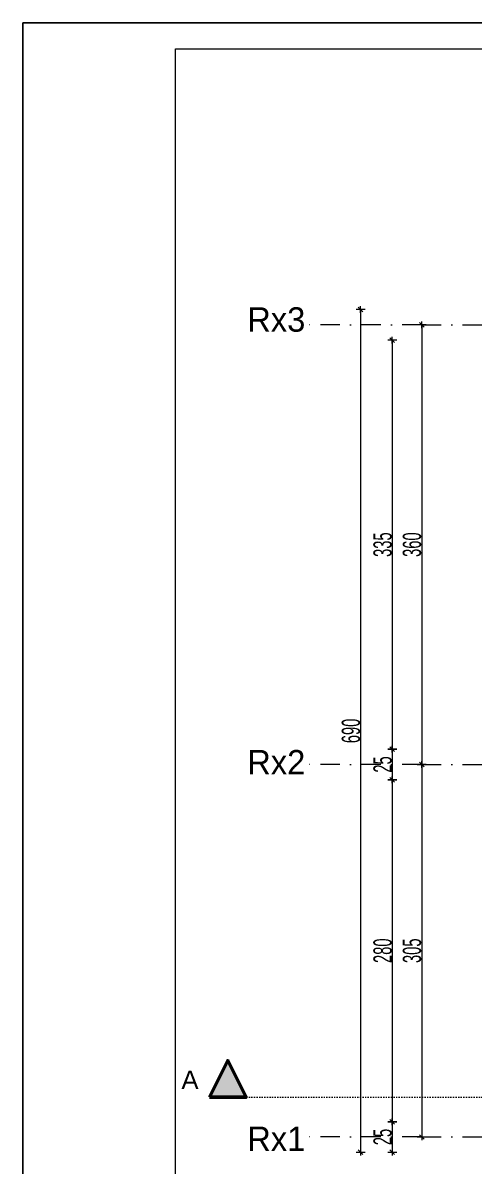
# Model space of a CAD drawing. Extents: x 1230 to 178568, y -18317 to 36108.
# Drawn here: x 106162 to 109859, y -12828 to -3467 of the extents above; entities that cross this region are included whole.
import ezdxf

# ---------------------------------------------------------------- set-up
doc = ezdxf.new("R2010")
doc.units = 0
doc.header["$LTSCALE"] = 5
doc.header["$MEASUREMENT"] = 0
for name, pattern in [('- Двойно прекъснати линии', [1093.611073, 529.166651, -211.666656, 141.111112, -211.666656]), ('- Прекъснати линия', [423.333333, 211.666667, -211.666667]), ('Dot & Dashed', [670.277762, 317.5, -176.388889, 0, -176.388874])]:
    doc.linetypes.add(name, pattern=pattern)
for name, color, linetype in [('4 _ - Фрагмент - Чертежи.2D Elements', 7, 'Continuous'), ('6 _ - Конструктивни оси.Dimensioning', 7, 'Continuous'), ('7 _ - Основни елементи.2D Elements', 7, 'Continuous'), ('Marker - Section', 7, 'Continuous')]:
    doc.layers.add(name, color=color, linetype=linetype)
doc.layers.add('dimenzija', color=7, linetype='Continuous', lineweight=13)
doc.layers.add('OSKI', color=7, linetype='Continuous', lineweight=20, true_color=0x156a84)
doc.styles.add('GENERATED_STYLE_1', font='GOTHIC.TTF')
doc.styles.add('GENERATED_STYLE_3', font='GOTHIC.TTF')
doc.styles.add('PLATEIA', font='CGSAPPS.shx', dxfattribs={"width": 0.6})
doc.dimstyles.new('50', dxfattribs={"dimtxt": 150, "dimasz": 0.5, "dimexe": 0.18, "dimexo": 0.0625, "dimgap": 4, "dimtad": 1, "dimdec": 0, "dimlfac": 0.1, "dimzin": 12, "dimdsep": 46, "dimtxsty": 'PLATEIA', "dimblk": 'A$C321216CB', "dimcen": 0.09, "dimse1": 1, "dimse2": 1, "dimclrd": 256, "dimclrt": 256, "dimadec": 3, "dimazin": 0, "dimtfac": 1, "dimtdec": 0, "dimtix": 1, "dimtmove": 2, "dimatfit": 3, "dimldrblk": 'A$C321216CB', "dimfxl": 1, "dimtolj": 1, "dimtzin": 0, "dimlwd": -1, "dimarcsym": 0})

# ---------------------------------------------------------------- blocks, each defined once
blk = doc.blocks.new('A$C321216CB')
for p, q in [((-54, 0), (54, 0)), ((-38, -38), (38, 38)), ((0, -75), (0, 75))]:
    blk.add_line(p, q)
blk = doc.blocks.new('*D124')
at = {"layer": 'Defpoints', "color": 0, "ltscale": 50, "transparency": 16777216}
for p in [(109188.2, -5939.3), (109188.2, -9539.3), (109428.9, -9539.3)]:
    blk.add_point(p, dxfattribs=at)
at = {"layer": 'dimenzija', "ltscale": 50, "transparency": 16777216}
blk.add_line((109428.9, -5939.8), (109428.9, -9538.8), dxfattribs=at)
at = {"layer": 'dimenzija', "ltscale": 50, "transparency": 16777216, "xscale": 0.5, "yscale": 0.5, "zscale": 0.5}
for p, rotation in [((109428.9, -5939.3), 90), ((109428.9, -9539.3), 270)]:
    blk.add_blockref('A$C321216CB', p, dxfattribs=dict(at, rotation=rotation))
at = {"layer": 'dimenzija', "ltscale": 50, "transparency": 16777216, "insert": (109349.9, -7739.3), "char_height": 150, "attachment_point": 5, "rotation": 90, "style": 'PLATEIA'}
blk.add_mtext('\\A1;360', dxfattribs=at)
blk = doc.blocks.new('*D125')
at = {"layer": 'Defpoints', "color": 0, "ltscale": 50, "transparency": 16777216}
for p in [(110466.6, -6064.3), (109188.2, -9414.3), (110466.6, -9414.3)]:
    blk.add_point(p, dxfattribs=at)
at = {"layer": 'dimenzija', "ltscale": 50, "transparency": 16777216}
blk.add_line((109188.2, -6064.8), (109188.2, -9413.8), dxfattribs=at)
at = {"layer": 'dimenzija', "ltscale": 50, "transparency": 16777216, "xscale": 0.5, "yscale": 0.5, "zscale": 0.5}
for p, rotation in [((109188.2, -6064.3), 90), ((109188.2, -9414.3), 270)]:
    blk.add_blockref('A$C321216CB', p, dxfattribs=dict(at, rotation=rotation))
at = {"layer": 'dimenzija', "ltscale": 50, "transparency": 16777216, "insert": (109109.2, -7739.3), "char_height": 150, "attachment_point": 5, "rotation": 90, "style": 'PLATEIA'}
blk.add_mtext('\\A1;335', dxfattribs=at)
blk = doc.blocks.new('*D126')
at = {"layer": 'Defpoints', "color": 0, "ltscale": 50, "transparency": 16777216}
for p in [(110466.6, -9414.3), (109188.2, -9664.3), (110466.6, -9664.3)]:
    blk.add_point(p, dxfattribs=at)
at = {"layer": 'dimenzija', "ltscale": 50, "transparency": 16777216}
blk.add_line((109188.2, -9414.8), (109188.2, -9663.8), dxfattribs=at)
at = {"layer": 'dimenzija', "ltscale": 50, "transparency": 16777216, "xscale": 0.5, "yscale": 0.5, "zscale": 0.5}
for p, rotation in [((109188.2, -9414.3), 90), ((109188.2, -9664.3), 270)]:
    blk.add_blockref('A$C321216CB', p, dxfattribs=dict(at, rotation=rotation))
at = {"layer": 'dimenzija', "ltscale": 50, "transparency": 16777216, "insert": (109109.2, -9539.3), "char_height": 150, "attachment_point": 5, "rotation": 90, "style": 'PLATEIA'}
blk.add_mtext('\\A1;25', dxfattribs=at)
blk = doc.blocks.new('*D127')
at = {"layer": 'Defpoints', "color": 0, "ltscale": 50, "transparency": 16777216}
for p in [(110466.6, -9664.3), (109188.2, -12464.3), (110466.6, -12464.3)]:
    blk.add_point(p, dxfattribs=at)
at = {"layer": 'dimenzija', "ltscale": 50, "transparency": 16777216}
blk.add_line((109188.2, -9664.8), (109188.2, -12463.8), dxfattribs=at)
at = {"layer": 'dimenzija', "ltscale": 50, "transparency": 16777216, "xscale": 0.5, "yscale": 0.5, "zscale": 0.5}
for p, rotation in [((109188.2, -9664.3), 90), ((109188.2, -12464.3), 270)]:
    blk.add_blockref('A$C321216CB', p, dxfattribs=dict(at, rotation=rotation))
at = {"layer": 'dimenzija', "ltscale": 50, "transparency": 16777216, "insert": (109109.2, -11064.3), "char_height": 150, "attachment_point": 5, "rotation": 90, "style": 'PLATEIA'}
blk.add_mtext('\\A1;280', dxfattribs=at)
blk = doc.blocks.new('*D128')
at = {"layer": 'Defpoints', "color": 0, "ltscale": 50, "transparency": 16777216}
for p in [(110466.6, -12464.3), (109188.2, -12714.3), (110466.6, -12714.3)]:
    blk.add_point(p, dxfattribs=at)
at = {"layer": 'dimenzija', "ltscale": 50, "transparency": 16777216}
blk.add_line((109188.2, -12464.8), (109188.2, -12713.8), dxfattribs=at)
at = {"layer": 'dimenzija', "ltscale": 50, "transparency": 16777216, "xscale": 0.5, "yscale": 0.5, "zscale": 0.5}
for p, rotation in [((109188.2, -12464.3), 90), ((109188.2, -12714.3), 270)]:
    blk.add_blockref('A$C321216CB', p, dxfattribs=dict(at, rotation=rotation))
at = {"layer": 'dimenzija', "ltscale": 50, "transparency": 16777216, "insert": (109109.2, -12589.3), "char_height": 150, "attachment_point": 5, "rotation": 90, "style": 'PLATEIA'}
blk.add_mtext('\\A1;25', dxfattribs=at)
blk = doc.blocks.new('*D129')
at = {"layer": 'Defpoints', "color": 0, "ltscale": 50, "transparency": 16777216}
for p in [(110466.6, -5814.3), (108928.9, -12714.3), (110466.6, -12714.3)]:
    blk.add_point(p, dxfattribs=at)
at = {"layer": 'dimenzija', "ltscale": 50, "transparency": 16777216}
blk.add_line((108928.9, -5814.8), (108928.9, -12713.8), dxfattribs=at)
at = {"layer": 'dimenzija', "ltscale": 50, "transparency": 16777216, "xscale": 0.5, "yscale": 0.5, "zscale": 0.5}
for p, rotation in [((108928.9, -5814.3), 90), ((108928.9, -12714.3), 270)]:
    blk.add_blockref('A$C321216CB', p, dxfattribs=dict(at, rotation=rotation))
at = {"layer": 'dimenzija', "ltscale": 50, "transparency": 16777216, "insert": (108849.9, -9264.3), "char_height": 150, "attachment_point": 5, "rotation": 90, "style": 'PLATEIA'}
blk.add_mtext('\\A1;690', dxfattribs=at)
blk = doc.blocks.new('*D152')
at = {"layer": 'Defpoints', "color": 0, "ltscale": 50, "transparency": 16777216}
for p in [(109188.2, -9539.3), (109428.9, -12589.3), (110219.8, -12589.3)]:
    blk.add_point(p, dxfattribs=at)
at = {"layer": 'dimenzija', "ltscale": 50, "transparency": 16777216}
blk.add_line((109428.9, -9539.8), (109428.9, -12588.8), dxfattribs=at)
at = {"layer": 'dimenzija', "ltscale": 50, "transparency": 16777216, "xscale": 0.5, "yscale": 0.5, "zscale": 0.5}
for p, rotation in [((109428.9, -9539.3), 90), ((109428.9, -12589.3), 270)]:
    blk.add_blockref('A$C321216CB', p, dxfattribs=dict(at, rotation=rotation))
at = {"layer": 'dimenzija', "ltscale": 50, "transparency": 16777216, "insert": (109349.9, -11064.3), "char_height": 150, "attachment_point": 5, "rotation": 90, "style": 'PLATEIA'}
blk.add_mtext('\\A1;305', dxfattribs=at)

msp = doc.modelspace()

# ---------------------------------------------------------------- hatches: boundary and pattern name
at = {"layer": 'Marker - Section', "linetype": 'Continuous', "lineweight": 50}
msp.add_hatch(color=256, dxfattribs=at).paths.add_polyline_path([(107691.1, -12264.3), (107991.1, -12264.3), (107841.1, -11964.3)])

# ---------------------------------------------------------------- linework, layer by layer
at = {"layer": '4 _ - Фрагмент - Чертежи.2D Elements', "linetype": 'Continuous', "lineweight": 25, "ltscale": 0.01}
for points in [[(127162.3, -3467.1), (106162.3, -3467.1)], [(106162.3, -3467.1), (106162.3, -18317.1)]]:
    msp.add_lwpolyline(points, dxfattribs=at)
at = {"layer": '6 _ - Конструктивни оси.Dimensioning', "linetype": '- Двойно прекъснати линии', "lineweight": 13, "ltscale": 0.01}
for p in [(109428.9, -5939.3), (109428.9, -5939.3), (109428.9, -9539.3), (109428.9, -9539.3), (109428.9, -12589.3), (109428.9, -12589.3)]:
    msp.add_point(p, dxfattribs=at)
at = {"layer": '7 _ - Основни елементи.2D Elements', "linetype": 'Continuous', "lineweight": 20, "ltscale": 0.2, "flags": 128}
msp.add_lwpolyline([(107412.3, -3679), (126909.6, -3679), (126909.6, -18101.5), (107412.3, -18101.5)], close=True, dxfattribs=at)
at = {"layer": 'Marker - Section', "linetype": '- Прекъснати линия', "lineweight": 20, "ltscale": 0.01}
msp.add_line((107991.1, -12264.3), (125867.5, -12264.3), dxfattribs=at)
at = {"layer": 'Marker - Section', "linetype": 'Continuous', "lineweight": 50, "ltscale": 0.01, "flags": 128}
msp.add_lwpolyline([(107691.1, -12264.3), (107991.1, -12264.3), (107841.1, -11964.3)], close=True, dxfattribs=at)
at = {"layer": 'OSKI', "linetype": 'Dot & Dashed', "ltscale": 0.1}
for p, q in [((109428.9, -5939.3), (108428.9, -5939.3)), ((109428.9, -5939.3), (124667.3, -5939.3)), ((109428.9, -9539.3), (108428.9, -9539.3)), ((109428.9, -9539.3), (124667.3, -9539.3)), ((109428.9, -12589.3), (108428.9, -12589.3)), ((109428.9, -12589.3), (124667.3, -12589.3))]:
    msp.add_line(p, q, dxfattribs=at)

# ---------------------------------------------------------------- texts
at = {"layer": 'Marker - Section', "linetype": 'Continuous', "lineweight": 50, "insert": (107601.1, -12195.7), "char_height": 150, "attachment_point": 9, "style": 'GENERATED_STYLE_3'}
msp.add_mtext('\\A1;{\\pqr;\\pt0;\\fArial|b0|i0|c0|p34;А}', dxfattribs=at)
at = {"layer": 'OSKI', "linetype": 'Dot & Dashed', "ltscale": 0.1, "char_height": 200, "attachment_point": 7, "style": 'GENERATED_STYLE_1'}
for s, insert in [('{\\fCentury Gothic|b0|i0|c204|p34;Rx}3', (108000.2, -5998.6)), ('{\\fCentury Gothic|b0|i0|c204|p34;Rx}2', (108000.2, -9620.7))]:
    msp.add_mtext(s, dxfattribs=dict(at, insert=insert))
at = {"layer": 'OSKI', "linetype": 'ByBlock', "insert": (108000.2, -12704.1), "char_height": 200, "attachment_point": 7, "style": 'GENERATED_STYLE_1'}
msp.add_mtext('{\\fCentury Gothic|b0|i0|c204|p34;Rx}1', dxfattribs=at)

# ---------------------------------------------------------------- dimensions: what is measured, and where the dimension line sits
at = {"layer": 'dimenzija', "ltscale": 50}
for base, p1, p2, picture, middle in [((108928.9, -12714.3), (110466.6, -5814.3), (110466.6, -12714.3), '*D129', (108849.9, -9264.3)), ((109428.9, -9539.3), (109188.2, -5939.3), (109188.2, -9539.3), '*D124', (109349.9, -7739.3)), ((109188.2, -9414.3), (110466.6, -6064.3), (110466.6, -9414.3), '*D125', (109109.2, -7739.3)), ((109188.2, -9664.3), (110466.6, -9414.3), (110466.6, -9664.3), '*D126', (109109.2, -9539.3)), ((109428.9, -12589.3), (109188.2, -9539.3), (110219.8, -12589.3), '*D152', (109349.9, -11064.3)), ((109188.2, -12464.3), (110466.6, -9664.3), (110466.6, -12464.3), '*D127', (109109.2, -11064.3)), ((109188.2, -12714.3), (110466.6, -12464.3), (110466.6, -12714.3), '*D128', (109109.2, -12589.3))]:
    dim = msp.add_linear_dim(base=base, p1=p1, p2=p2, angle=90, dimstyle='50', dxfattribs=at)
    dim.commit()
    dim.dimension.update_dxf_attribs({"geometry": picture, "text_midpoint": middle})

doc.saveas('drawing.dxf')
